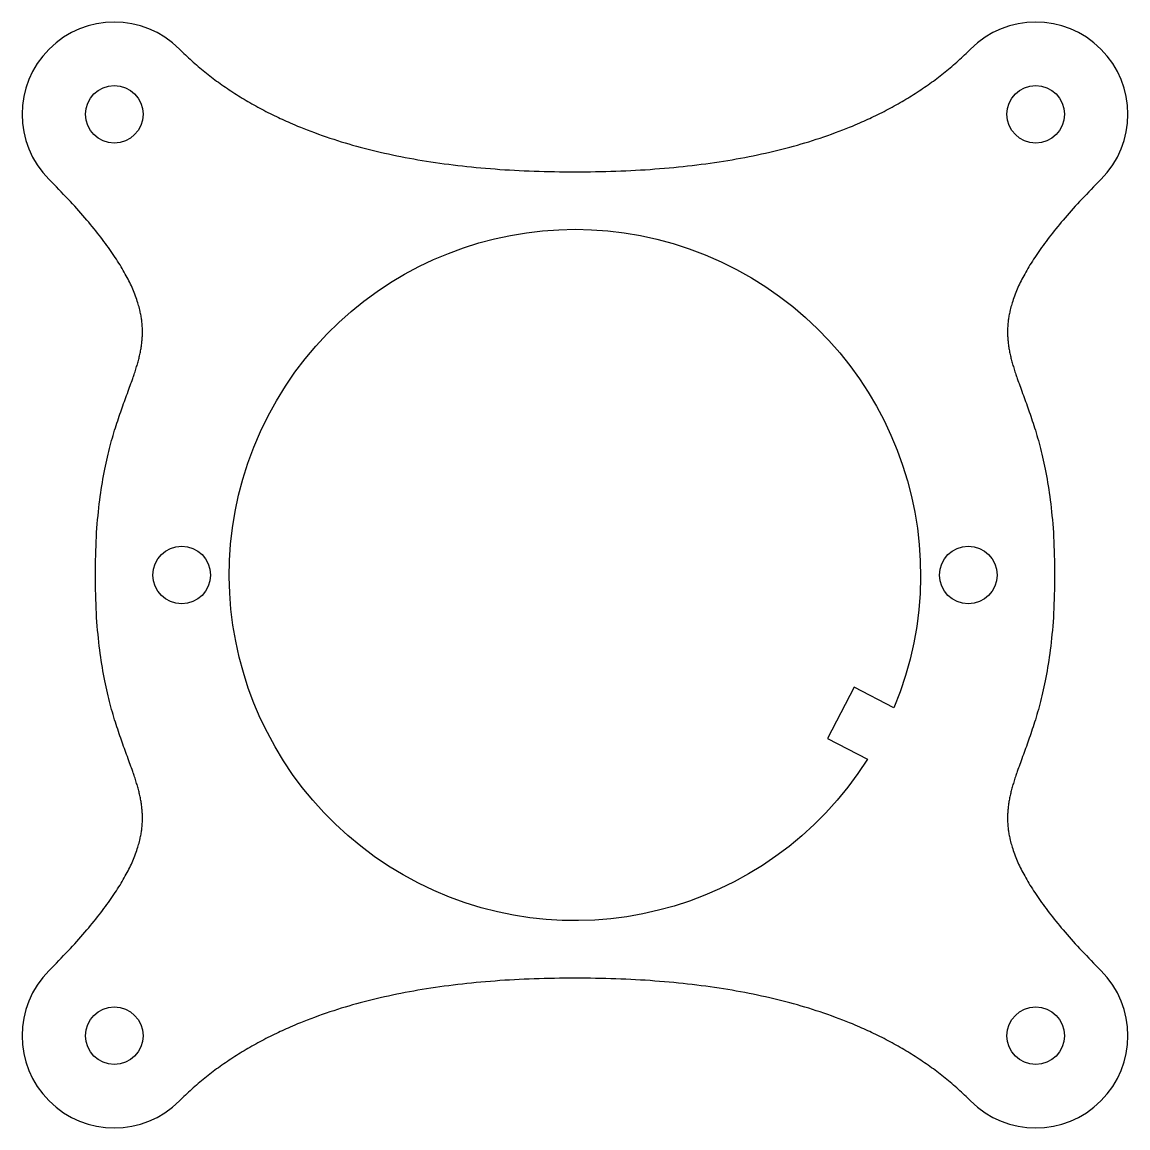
# Model space of a CAD drawing. Header units: millimetres. Extents: x -48 to 48, y -48 to 48.
import ezdxf

# ---------------------------------------------------------------- set-up
doc = ezdxf.new("R2010")
doc.units = ezdxf.units.MM

msp = doc.modelspace()

# ---------------------------------------------------------------- linework, layer by layer
msp.add_lwpolyline([(21.933, -14.185), (25.391, -15.978, -23.958261), (27.692, -11.538), (24.234, -9.746)], format="xyb", close=True)
for centre in [(-40, 40), (40, 40), (-34.141, 0), (34.141, 0), (-40, -40), (40, -40)]:
    msp.add_circle(centre, 2.5)
for centre, start, end in [((-40, 40), 45, 225), ((40, 40), 315, 135), ((-40, -40), 135, 315), ((40, -40), 225, 45)]:
    msp.add_arc(centre, 8, start, end)
for points, degree in [([(-34.343, 45.657), (-23.686, 35), (0, 35)], 2), ([(0, 35), (23.686, 35), (34.343, 45.657)], 2), ([(-41.641, 0), (-41.641, 18), (-35, 18), (-35, 23.686), (-45.657, 34.343)], 4), ([(45.657, 34.343), (35, 23.686), (35, 18), (41.641, 18), (41.641, 0)], 4), ([(-45.657, -34.343), (-35, -23.686), (-35, -18), (-41.641, -18), (-41.641, 0)], 4), ([(41.641, 0), (41.641, -18), (35, -18), (35, -23.686), (45.657, -34.343)], 4), ([(0, -35), (-23.686, -35), (-34.343, -45.657)], 2), ([(34.343, -45.657), (23.686, -35), (0, -35)], 2)]:
    msp.add_open_spline(points, degree=degree)

doc.saveas('drawing.dxf')
